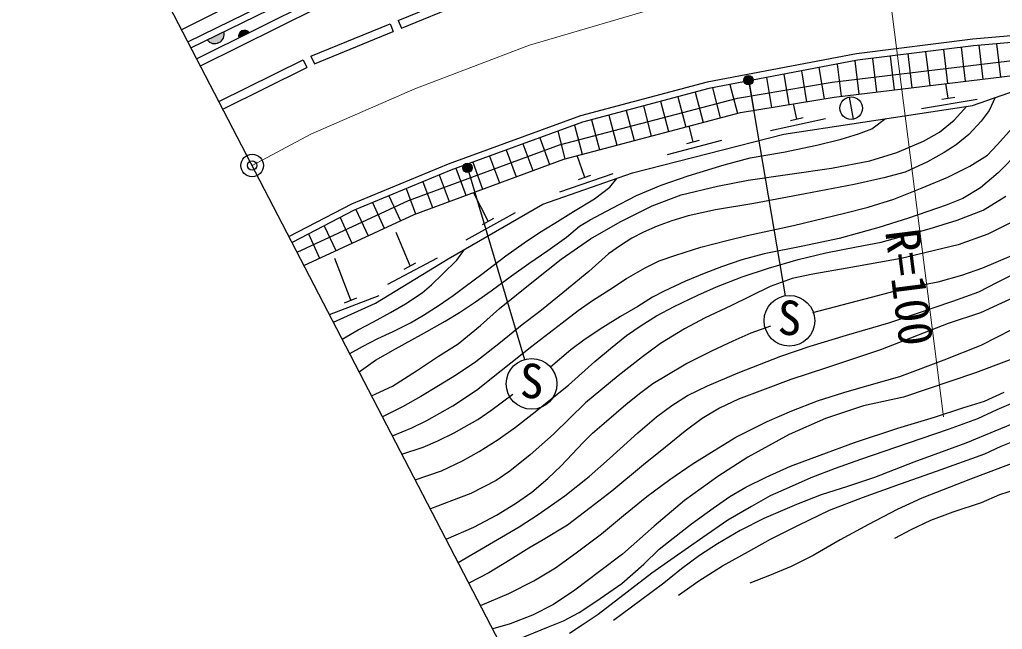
# Model space of a CAD drawing. Units: millimetres at full size, sheet at 1:1000; details may follow other scales. Extents: x 40000 to 680000, y 20000 to 380000.
# Drawn here: x 369107 to 421429, y 238962 to 271409 of the extents above; entities that cross this region are included whole.
import ezdxf
from ezdxf.enums import TextEntityAlignment as Align

# ---------------------------------------------------------------- set-up
doc = ezdxf.new("R2010")
doc.units = ezdxf.units.MM
doc.header["$LTSCALE"] = 1000
doc.header["$PDMODE"] = 32
doc.header["$PDSIZE"] = 500
doc.linetypes.add('CHAIN', pattern=[18.5, 12, -1.5, 3.5, -1.5])
for name, color, linetype, lineweight in [('M-BGD', 7, 'Continuous', 25), ('M-BGD-EXST', 7, 'Continuous', 25), ('M-BMK', 2, 'CHAIN', 13), ('M-BMK-OTRS', 5, 'Continuous', 25), ('M-BMK-SRVR', 3, 'Continuous', 25), ('M-STR-HTXT', 7, 'Continuous', 13)]:
    doc.layers.add(name, color=color, linetype=linetype, lineweight=lineweight)
doc.layers.add('M-OTRS', color=6, linetype='Continuous')
doc.styles.add('ＭＳ ゴシック', font='')
doc.styles.get('ＭＳ ゴシック').set_extended_font_data('MS Gothic')

msp = doc.modelspace()

# ---------------------------------------------------------------- hatches: boundary and pattern name
at = {"layer": 'M-BGD'}
for points in [[(379094, 270334), (379984, 270769, -0.82183)], [(381337, 270712), (380777, 270434, -0.84072)]]:
    msp.add_hatch(color=256, dxfattribs=at).paths.add_polyline_path(points)
at = {"layer": 'M-BGD-EXST'}
for points in [[(408131, 268305, -1), (407692, 268066, -0.41421), (407792, 268405, -0.41421)], [(393170, 263645, -1), (392731, 263406, -0.41421), (392831, 263745, -0.41421)]]:
    msp.add_hatch(color=256, dxfattribs=at).paths.add_polyline_path(points)

# ---------------------------------------------------------------- linework, layer by layer
at = {"layer": 'M-BGD'}
for p, q in [((384607, 269459), (388832, 271194)), ((388832, 271194), (389003, 270778)), ((389259, 271370), (389430, 270954)), ((384807, 269055), (389003, 270778)), ((420174, 270046), (420391, 268240)), ((421121, 270129), (421334, 268353)), ((384607, 269459), (384807, 269055)), ((415459, 269465), (415674, 267674)), ((416402, 269583), (416618, 267787)), ((417345, 269702), (417561, 267900)), ((418287, 269820), (418504, 268014)), ((419230, 269939), (419447, 268127)), ((379718, 267055), (384202, 269266)), ((384202, 269266), (384401, 268863)), ((412640, 269042), (412845, 267334)), ((413575, 269219), (413788, 267447)), ((414517, 269346), (414731, 267560)), ((379917, 266651), (384401, 268863)), ((409798, 268504), (410067, 266888)), ((410731, 268681), (411004, 267044)), ((411665, 268858), (411941, 267201)), ((406925, 267961), (407331, 266417)), ((407930, 268151), (408192, 266576)), ((408864, 268328), (409130, 266732)), ((418551, 267226), (418423, 268004)), ((405068, 267553), (405493, 265935)), ((405990, 267784), (406412, 266176)), ((403232, 267063), (403655, 265453)), ((404150, 267308), (404574, 265694)), ((410487, 266121), (410311, 266929)), ((413275, 267292), (413486, 266111)), ((417120, 266686), (420080, 267173)), ((418206, 267169), (418896, 267282)), ((400479, 266328), (400898, 264729)), ((401397, 266573), (401817, 264970)), ((402314, 266818), (402736, 265211)), ((398653, 265801), (399061, 264247)), ((399561, 266083), (399979, 264488)), ((409085, 265509), (412017, 266147)), ((410145, 266047), (410829, 266195)), ((397756, 265474), (398142, 264006)), ((404968, 264902), (404749, 265740)), ((395905, 264801), (396430, 263379)), ((396798, 265125), (397321, 263708)), ((403593, 264232), (406495, 264992)), ((404630, 264814), (405307, 264991)), ((395012, 264476), (395539, 263050)), ((393227, 263826), (393757, 262391)), ((394120, 264151), (394648, 262721)), ((399196, 263016), (398798, 264178)), ((392334, 263501), (392866, 262062)), ((397874, 262247), (400712, 263218)), ((390573, 262785), (391083, 261404)), ((391452, 263149), (391975, 261733)), ((398865, 262903), (399527, 263130)), ((389695, 262421), (390192, 261075)), ((394048, 260681), (393279, 262215)), ((387892, 261673), (388522, 260310)), ((388770, 262037), (389384, 260709)), ((387014, 261309), (387660, 259912)), ((392885, 259687), (395503, 261152)), ((386166, 260879), (386797, 259513)), ((393742, 260510), (394353, 260852)), ((385322, 260441), (385935, 259115)), ((389891, 258303), (389153, 260082)), ((384478, 260002), (385073, 258716)), ((386734, 256473), (385885, 258698)), ((388706, 257334), (391356, 258741)), ((389581, 258138), (390200, 258467)), ((385604, 255714), (388241, 256735)), ((386408, 256347), (387060, 256600))]:
    msp.add_line(p, q, dxfattribs=at)
for points in [[(376156, 273903), (381482, 276564), (392971, 281098), (397192, 282342), (404896, 284006), (410587, 285025), (410966, 282504), (404739, 280814), (397967, 278930), (393833, 277856), (387283, 275683), (377730, 270872)], [(378061, 270235), (385733, 273988), (392289, 276499), (399424, 278731), (406734, 280699), (413289, 281866), (427533, 282829), (437135, 282605)], [(378229, 269911), (385879, 273653), (392409, 276154), (399526, 278381), (406814, 280343), (413334, 281503), (427542, 282463), (437126, 282240)], [(427771, 281512), (426142, 281490), (416639, 280993), (411533, 280359), (407115, 279639), (400069, 278046), (394861, 276363), (390425, 274850), (384791, 272422), (378534, 269323)], [(378730, 268946), (384970, 272036), (390577, 274453), (394995, 275960), (400182, 277636), (407196, 279222), (411594, 279938), (416677, 280569), (426156, 281065), (427771, 281087)], [(389259, 271370), (392486, 272696), (393500, 273026)], [(389430, 270954), (392642, 272273), (393639, 272598)], [(428816, 271152), (419853, 270369), (413659, 269590), (405720, 268088), (398964, 266285), (391930, 263725), (386767, 261585), (383449, 259861)], [(428816, 270801), (419890, 270022), (413713, 269245), (405798, 267747), (399069, 265952), (392057, 263400), (386915, 261268), (383610, 259552)], [(385814, 255310), (388062, 256316), (391917, 258675), (396968, 261590), (401743, 263253), (409797, 265323), (419848, 266846), (427169, 269403), (428816, 270350)], [(383877, 259038), (389802, 261777), (397850, 264750), (407330, 267238), (412364, 268076), (428161, 269973)], [(383877, 259038), (389802, 261777), (397850, 264750), (407330, 267238), (412364, 268076), (428161, 269973)], [(384244, 258333), (390107, 261043), (398089, 263992), (407496, 266461), (412477, 267290), (425649, 268872)], [(421049, 267265), (420735, 266583), (420306, 265999), (419639, 265305), (418963, 264748), (418333, 264346), (417446, 263844), (416259, 263288), (415124, 262994), (413544, 262638), (410930, 262144), (408206, 261632)], [(387849, 251391), (388959, 251911), (390231, 252718), (391363, 253472), (392460, 254165), (393636, 255138), (394664, 256034), (396463, 257499), (397939, 258659), (399502, 259739), (401082, 260653), (402785, 261503), (404320, 262082), (406262, 262549), (407903, 262873), (412327, 263514), (414365, 263901), (415814, 264340), (417235, 264945), (418079, 265428), (418869, 266060), (419533, 266798)], [(387185, 252670), (388048, 253293), (389126, 253882), (390502, 254650), (391768, 255363), (392530, 255829), (393374, 256393), (394205, 256970), (395302, 257769), (396214, 258427), (397231, 259115), (398223, 259841), (398924, 260411), (399482, 260759), (400647, 261378), (401956, 262042), (403271, 262600), (404704, 263103), (406613, 263685), (407996, 264052), (409781, 264362), (411555, 264728), (412845, 265050), (413775, 265329), (414482, 265602), (415205, 266143)], [(388959, 249255), (389984, 249685), (390793, 250085), (392179, 250861), (393430, 251690), (394739, 252736), (396369, 254039), (397992, 255269), (398837, 255939), (399608, 256470), (400524, 257044), (401411, 257640), (402403, 258203), (403152, 258573), (404046, 258871), (405377, 259300), (406760, 259664), (407844, 259919), (410318, 260457), (413018, 261113), (414285, 261426), (415645, 261855), (417158, 262466), (418527, 263019), (419698, 263608), (420637, 264191), (421160, 264743), (421975, 265653)], [(429062, 265218), (428339, 264142), (427345, 262805), (426411, 261769), (425634, 261000), (424790, 260371), (424057, 259920), (422992, 259350), (421925, 258831), (420377, 258187), (419250, 257794), (417999, 257446), (416253, 257099), (414438, 256624), (411320, 255815)], [(422353, 264430), (421208, 263263), (420265, 262452), (419323, 261883), (418437, 261539), (416427, 260836), (414850, 260343), (412740, 259766), (410800, 259358), (408746, 258944), (407558, 258627), (406468, 258254), (405546, 257895), (404562, 257488), (403423, 256968), (402796, 256643), (402016, 256144), (401095, 255610), (400159, 255018), (399224, 254407), (398451, 253845), (397367, 252907)], [(436953, 263431), (435096, 261739), (432995, 260003), (431099, 258645), (428919, 257177), (426406, 255449), (425015, 254612), (423309, 253854), (420007, 252607), (416165, 251311), (414030, 250852), (412006, 250187), (410079, 249335), (407883, 248119), (406285, 247103), (404500, 245824), (402888, 244451), (401196, 242964), (399979, 242046), (398667, 241051), (397528, 240276), (396407, 239724), (395222, 239250), (394292, 238989)], [(386682, 253639), (387362, 254006), (388182, 254440), (388992, 254821), (389910, 255270), (390607, 255674), (391437, 256221), (392184, 256724), (392824, 257208), (393712, 257857), (394996, 258848), (395963, 259527), (396777, 260073), (397602, 260585), (398598, 261201), (399721, 261875), (400536, 262495), (400900, 262959)], [(408206, 261632), (406154, 261296), (404697, 260971), (403838, 260698), (403045, 260425), (402317, 260100), (401705, 259788), (401107, 259398), (400455, 258941), (399414, 258006), (397826, 256704), (396797, 255870), (395861, 255168), (394703, 254232), (393388, 253202), (392360, 252501), (391411, 251929), (390474, 251357), (389486, 250811), (388434, 250265)], [(390174, 246915), (391566, 247401), (392682, 247924), (393580, 248422), (394593, 249069), (395507, 249717), (396390, 250422), (398338, 251961), (399732, 253219), (400574, 253906), (401415, 254602), (402191, 255136), (403013, 255639), (403961, 256151), (405210, 256742), (406206, 257187), (407580, 257729), (408984, 258178), (410555, 258648), (412022, 259001), (413661, 259320), (414977, 259563), (417526, 260282), (419016, 260730), (420403, 261274), (421615, 262011)], [(422152, 260741), (420650, 259997), (419076, 259433), (416049, 258701), (413163, 258192), (411337, 257868), (410232, 257628), (409066, 257207), (406973, 256172), (405603, 255535), (404498, 254959), (403225, 254179), (402261, 253467), (400976, 252446), (399234, 251018), (397526, 249345), (396289, 248241), (395206, 247373), (394473, 246881), (393128, 246184), (392093, 245799), (390976, 245373)], [(386285, 254403), (387130, 254906), (387947, 255329), (388848, 255821), (389657, 256289), (390543, 256879), (391028, 257305), (391626, 257872), (392390, 258613), (392792, 259180)], [(392460, 242515), (394329, 243613), (395697, 244423), (396716, 245071), (398132, 246066), (399423, 247089), (400509, 248062), (402015, 249413), (403009, 250265), (403840, 250870), (404670, 251402), (405735, 251914), (407363, 252610), (409640, 253503), (411196, 254025), (413132, 254619), (415378, 255276), (416864, 255767), (418789, 256422), (420175, 256917), (421168, 257439), (422029, 257869)], [(422496, 256831), (420257, 255808), (418544, 255240), (414936, 253832), (412068, 252879), (410173, 252251), (408512, 251644), (407376, 251218), (406374, 250732), (405441, 250184), (404539, 249515), (403486, 248665), (402320, 247712), (400638, 246312), (399483, 245421), (398278, 244511), (396982, 243731), (396210, 243273), (395218, 242656), (394084, 241968), (393029, 241420)], [(391810, 243767), (393283, 244404), (394488, 245030), (395507, 245651), (396381, 246265), (397237, 246994), (397937, 247671), (399112, 248912), (399614, 249396), (400349, 250040), (401380, 250932), (402105, 251513), (402822, 252037), (403563, 252488), (404577, 253099), (405999, 253803), (407104, 254323), (408056, 254733), (409108, 255114)], [(393650, 240224), (395159, 240876), (396486, 241539), (397639, 242234), (398745, 243039), (400088, 244049), (401257, 245028), (402506, 246024), (403722, 246940), (404909, 247747), (406093, 248473), (407247, 249184), (408906, 250021), (410220, 250592), (411594, 251129), (412984, 251571), (414580, 252029), (415970, 252423), (418331, 253308), (420304, 254092), (421963, 254941)], [(389463, 248285), (390591, 248654), (391379, 248986), (392238, 249412), (392766, 249716), (393509, 250133), (394203, 250611), (395369, 251484)], [(395696, 238465), (397257, 239088), (398055, 239410), (398892, 239850), (399790, 240443), (401164, 241407), (402338, 242432), (403162, 243235), (403908, 243811), (404876, 244574), (406031, 245402), (406919, 246033), (407774, 246534), (408860, 247065), (410148, 247639), (411730, 248238), (413555, 248904), (415863, 249661), (417811, 250259), (419318, 250747), (420472, 251103), (421528, 251579)], [(423125, 251494), (421130, 250642), (420103, 250159), (418539, 249589), (416422, 248867), (413869, 248009), (412523, 247519), (411238, 247017), (410073, 246512), (409067, 246064), (408067, 245507), (406807, 244771), (405486, 243858), (404718, 243321), (403780, 242662), (402766, 241954), (401452, 240940), (399907, 239749), (399064, 239178), (398390, 238735)], [(423408, 250476), (421329, 249641), (419481, 248870), (416720, 247852), (414628, 247050), (413189, 246570), (411780, 246121), (410465, 245603), (408736, 244854), (407473, 244222), (406264, 243506), (405303, 242886), (404343, 242183), (403411, 241414), (402156, 240498), (400727, 239425)], [(404189, 240772), (405274, 241536), (406525, 242342), (407910, 243106), (409077, 243755), (410573, 244501), (412222, 245311), (413976, 245972), (416006, 246705), (417922, 247377), (420502, 248305), (421358, 248711), (422168, 249027)], [(423064, 248216), (419725, 246947), (417147, 245940), (415831, 245342), (414301, 244538), (412795, 243722), (411352, 242899), (410189, 242300), (409034, 241829), (407992, 241413)], [(415713, 243821), (416581, 244277), (417617, 244764), (418813, 245221), (420322, 245713), (421302, 246132), (422187, 246426)]]:
    msp.add_lwpolyline(points, dxfattribs=at)
msp.add_circle((413381, 266702), 600, dxfattribs=at)
for centre, radius, start, end in [((379496, 270639), 505, 217.2365, 14.8947), ((381081, 270524), 318, 36.2358, 196.4535)]:
    msp.add_arc(centre, radius, start, end, dxfattribs=at)
at = {"layer": 'M-BGD-EXST'}
for p, q in [((407911, 268186), (409864, 256715)), ((392950, 263525), (395979, 253320))]:
    msp.add_line(p, q, dxfattribs=at)
for centre, radius in [((407911, 268186), 250), ((392950, 263525), 250), ((410090, 255385), 1350), ((396363, 252026), 1350)]:
    msp.add_circle(centre, radius, dxfattribs=at)
at = {"layer": 'M-BMK'}
msp.add_lwpolyline([(381482, 263649), (384616, 265314), (390154, 267728), (396257, 270048), (402607, 271923), (409404, 273391), (415235, 274333), (419256, 274651), (424682, 275006), (433342, 275131), (447492, 274510), (470040, 273233), (478237, 273232), (479641, 273255), (486337, 273260), (489639, 273406), (492709, 273663), (495759, 274067), (498120, 274500), (501918, 275245), (506455, 276450)], dxfattribs=at)
at = {"layer": 'M-BMK-OTRS'}
msp.add_line((395079, 237473), (368675, 288304), dxfattribs=at)
at = {"layer": 'M-BMK-SRVR'}
msp.add_circle((381482, 263649), 600, dxfattribs=at)
at = {"layer": 'M-OTRS'}
msp.add_point((381482, 263649), dxfattribs=at)
at = {"layer": 'M-STR-HTXT'}
msp.add_line((418298, 250265), (415235, 274333), dxfattribs=at)

# ---------------------------------------------------------------- texts
at = {"layer": 'M-BGD-EXST', "style": 'ＭＳ ゴシック'}
for p in [(409435, 254092), (395708, 250733)]:
    msp.add_text('S', height=1833, rotation=358.508, dxfattribs=at).set_placement(p, align=Align.BOTTOM_LEFT)
at = {"layer": 'M-STR-HTXT', "style": 'ＭＳ ゴシック'}
msp.add_text('R=100', height=1833, rotation=277.252, dxfattribs=at).set_placement((414642, 260074), align=Align.BOTTOM_LEFT)

doc.saveas('drawing.dxf')
